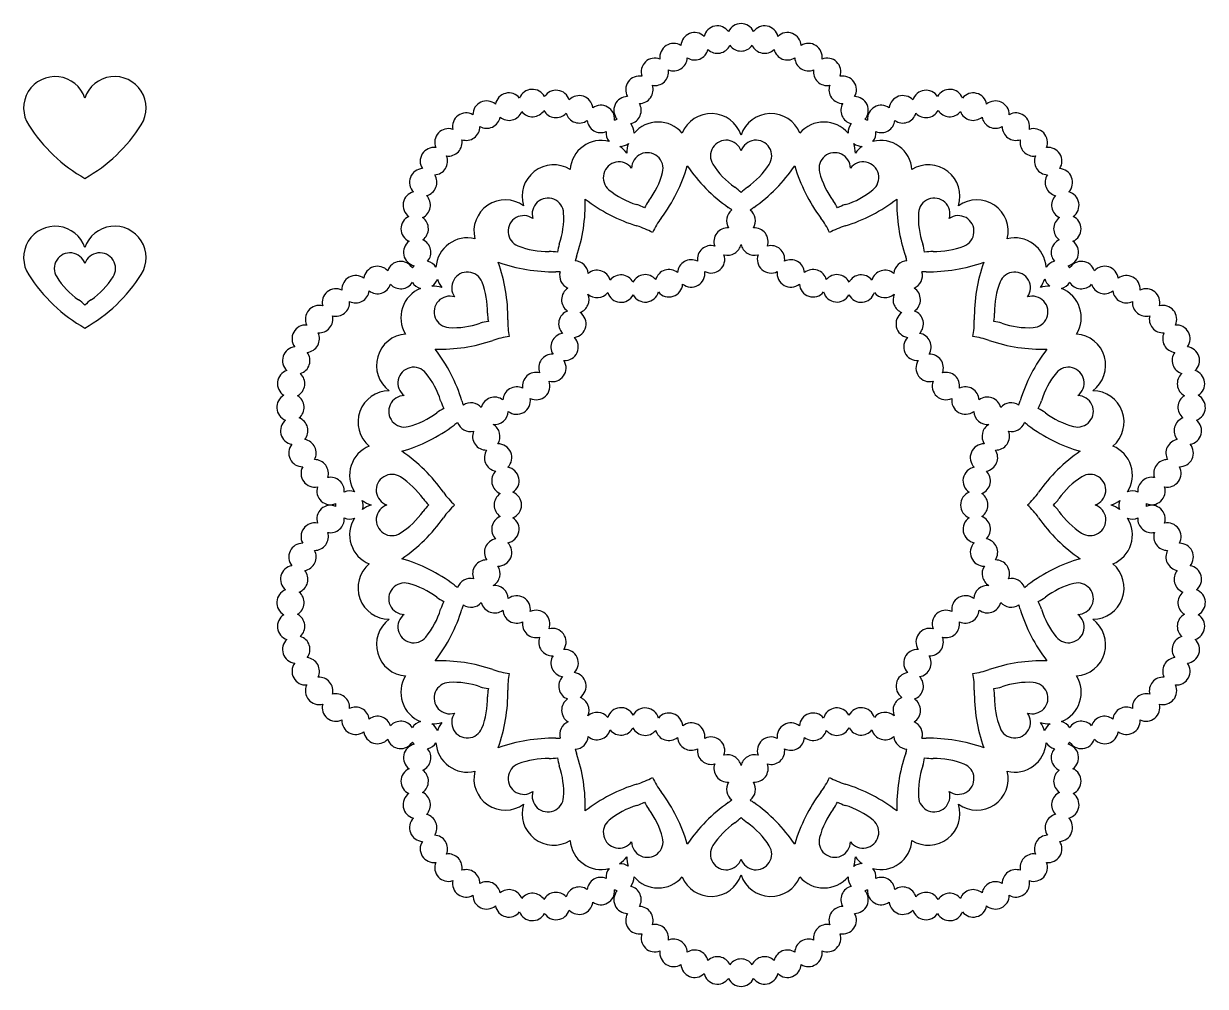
# Model space of a CAD drawing. Extents: x 203 to 512, y -161 to 90.
# Drawn here: x 202.7 to 375, y -160.7 to -20.3 of the extents above; entities that cross this region are included whole.
import ezdxf

# ---------------------------------------------------------------- set-up
doc = ezdxf.new("R2010")
doc.units = 0
doc.layers.get('0').update_dxf_attribs({"linetype": 'CONTINUOUS'})

msp = doc.modelspace()

# ---------------------------------------------------------------- linework, layer by layer
for p, q in [((288.887001, -34.39747), (289.263867, -34.275019)), ((325.403269, -34.275019), (325.780135, -34.39747)), ((259.416694, -55.960259), (259.64961, -55.639678)), ((355.017525, -55.639678), (355.250441, -55.960259)), ((248.249005, -90.727134), (248.249005, -90.330873)), ((366.418131, -90.330873), (366.418131, -90.727134)), ((259.64961, -125.418329), (259.416694, -125.097748)), ((355.250441, -125.097748), (355.017525, -125.418329)), ((289.263867, -146.782988), (288.887001, -146.660537)), ((325.780135, -146.660537), (325.403269, -146.782988))]:
    msp.add_line(p, q)
for centre, radius, start, end in [((303.889135, -22.657592), 2, 35.56899, 166.249192), ((307.333568, -22.328689), 2, 24.659899, 155.340101), ((310.778, -22.657592), 2, 13.750808, 144.43101), ((300.569194, -23.632415), 2, 46.478081, 177.158283), ((314.097941, -23.632415), 2, 2.841717, 133.521919), ((297.493735, -25.217924), 2, 57.387171, 188.067374), ((300.569194, -23.632415), 2, 237.387171, 346.249192), ((303.889135, -22.657592), 2, 226.478081, 335.340101), ((307.333568, -22.328689), 2, 215.56899, 324.43101), ((310.778, -22.657592), 2, 204.659899, 313.521919), ((314.097941, -23.632415), 2, 193.750808, 302.612829), ((317.173401, -25.217924), 2, 351.932626, 122.612829), ((294.773912, -27.356816), 2, 68.296262, 198.976465), ((297.493735, -25.217924), 2, 248.296262, 357.158283), ((317.173401, -25.217924), 2, 182.841717, 291.703738), ((319.893223, -27.356816), 2, 341.023535, 111.703738), ((294.773912, -27.356816), 2, 259.205353, 8.067374), ((319.893223, -27.356816), 2, 171.932626, 280.794647), ((207.299243, -32.633861), 4.585633, 18.551023, 213.191465), ((215.993978, -32.633861), 4.585633, 327.799604, 161.448977), ((292.508029, -29.971785), 2, 79.205353, 209.885556), ((322.159107, -29.971785), 2, 330.114444, 100.794647), ((273.485233, -32.432527), 2, 38.841717, 169.521919), ((276.905271, -31.907522), 2, 27.932626, 158.612829), ((280.362862, -32.03925), 2, 17.023535, 147.703738), ((283.733041, -32.822952), 2, 6.114444, 136.794647), ((290.777979, -32.968319), 2, 90.114444, 220.794647), ((292.508029, -29.971785), 2, 270.114444, 18.976465), ((322.159107, -29.971785), 2, 161.023535, 269.885556), ((323.889156, -32.968319), 2, 319.205353, 89.885556), ((330.934095, -32.822952), 2, 43.205353, 173.885556), ((334.304273, -32.03925), 2, 32.296262, 162.976465), ((337.761865, -31.907522), 2, 21.387171, 152.067374), ((341.181903, -32.432527), 2, 10.478081, 141.158283), ((270.226357, -33.595292), 2, 49.750808, 180.43101), ((286.893999, -34.230301), 2, 355.205353, 125.885556), ((290.777979, -32.968319), 2, 283.713356, 29.885556), ((323.889156, -32.968319), 2, 150.114444, 256.286644), ((327.773136, -34.230301), 2, 54.114444, 184.794647), ((344.440778, -33.595292), 2, 359.56899, 130.249192), ((267.246428, -35.35379), 2, 60.659899, 191.340101), ((270.226357, -33.595292), 2, 240.659899, 349.521919), ((273.485233, -32.432527), 2, 229.750808, 338.612829), ((276.905271, -31.907522), 2, 218.841717, 327.703738), ((280.362862, -32.03925), 2, 207.932626, 316.794647), ((283.733041, -32.822952), 2, 197.023535, 305.885556), ((286.893999, -34.230301), 2, 186.114444, 292.286644), ((302.9862, -38.034454), 4.585633, 18.551023, 157.697062), ((311.680935, -38.034454), 4.585633, 22.302938, 161.448977), ((327.773136, -34.230301), 2, 247.713356, 353.885556), ((330.934095, -32.822952), 2, 234.114444, 342.976465), ((334.304273, -32.03925), 2, 223.205353, 332.067374), ((337.761865, -31.907522), 2, 212.296262, 321.158283), ((341.181903, -32.432527), 2, 201.387171, 310.249192), ((344.440778, -33.595292), 2, 190.478081, 299.340101), ((347.420707, -35.35379), 2, 348.659899, 119.340101), ((223.460631, -22.260055), 23.789825, 212.791446, 240.224706), ((199.83259, -22.260055), 23.789825, 299.775294, 327.399586), ((215.993978, -32.633861), 4.585633, 326.37218, 326.808535), ((264.653149, -37.644465), 2, 71.56899, 202.249192), ((267.246428, -35.35379), 2, 251.56899, 0.43101), ((289.646291, -36.238117), 2, 175.491344, 219.106259), ((289.731492, -36.210433), 2, 356.893741, 40.508656), ((295.246452, -39.26031), 4.585633, 40.302938, 140.099214), ((319.420684, -39.26031), 4.585633, 39.900786, 139.697062), ((324.935643, -36.210433), 2, 139.491344, 183.106259), ((325.020844, -36.238117), 2, 320.893741, 4.508656), ((347.420707, -35.35379), 2, 179.56899, 288.43101), ((350.013987, -37.644465), 2, 337.750808, 108.43101), ((264.653149, -37.644465), 2, 262.478081, 11.340101), ((286.977268, -41.947131), 4.585633, 75.900786, 175.697062), ((289.646291, -36.238117), 2, 270.78059, 308.857173), ((295.246452, -39.26031), 4.585633, 161.371809, 179.448977), ((305.159884, -39.61948), 2.292817, 18.551023, 212.200396), ((309.507251, -39.61948), 2.292817, 326.808535, 161.448977), ((319.420684, -39.26031), 4.585633, 0.551023, 18.628191), ((325.020844, -36.238117), 2, 231.142827, 269.21941), ((327.689867, -41.947131), 4.585633, 4.302938, 104.099214), ((350.013987, -37.644465), 2, 168.659899, 277.521919), ((262.540246, -40.384525), 2, 82.478081, 213.158283), ((262.540246, -40.384525), 2, 273.387171, 22.249192), ((286.977268, -41.947131), 4.585633, 36.551023, 53.986063), ((293.668956, -41.439464), 2.292817, 344.808535, 179.448977), ((320.99818, -41.439464), 2.292817, 0.551023, 194.200396), ((327.689867, -41.947131), 4.585633, 126.013937, 143.448977), ((352.126889, -40.384525), 2, 157.750808, 266.612829), ((352.126889, -40.384525), 2, 326.841717, 97.521919), ((279.99514, -45.504703), 4.585633, 58.302938, 197.448977), ((289.534364, -42.782874), 2.292817, 36.551023, 230.200396), ((276.670376, -34.388378), 23.789825, 323.065176, 343.673988), ((319.147588, -27.660649), 23.789825, 214.326012, 234.934824), ((313.240578, -34.432577), 11.894913, 212.600414, 234.934824), ((301.426557, -34.432577), 11.894913, 305.065176, 327.208554), ((295.519547, -27.660649), 23.789825, 305.065176, 325.673988), ((337.996759, -34.388378), 23.789825, 196.326012, 216.934824), ((325.132772, -42.782874), 2.292817, 308.808535, 143.448977), ((334.671996, -45.504703), 4.585633, 342.551023, 121.697062), ((260.984086, -43.474939), 2, 93.387171, 224.067374), ((260.984086, -43.474939), 2, 284.296262, 33.158283), ((284.380918, -39.003498), 11.894913, 323.065176, 345.208554), ((330.286218, -39.003498), 11.894913, 194.600414, 216.934824), ((353.683049, -43.474939), 2, 146.841717, 255.703738), ((353.683049, -43.474939), 2, 315.932626, 86.612829), ((295.616719, -35.352765), 11.894913, 230.600414, 252.934824), ((302.935042, -49.084798), 6.018553, 43.04416, 54.770555), ((311.732094, -49.084798), 6.018553, 125.229445, 136.95584), ((319.050416, -35.352765), 11.894913, 287.065176, 309.208554), ((260.040913, -46.804011), 2, 104.296262, 234.976465), ((260.040913, -46.804011), 2, 295.205353, 44.067374), ((272.960952, -50.615339), 4.585633, 54.551023, 193.697062), ((279.168247, -48.064674), 2.292817, 2.808535, 197.448977), ((260.822732, -46.611543), 23.789825, 341.065176, 1.673988), ((299.141979, -27.086912), 23.789825, 232.326012, 252.934824), ((298.70985, -49.754002), 6.018553, 143.229445, 154.95584), ((315.957285, -49.754002), 6.018553, 25.04416, 36.770555), ((315.525156, -27.086912), 23.789825, 287.065176, 307.673988), ((353.844403, -46.611543), 23.789825, 178.326012, 198.934824), ((335.498888, -48.064674), 2.292817, 342.551023, 176.200396), ((341.706184, -50.615339), 4.585633, 346.302938, 125.448977), ((354.626222, -46.804011), 2, 135.932626, 244.794647), ((354.626222, -46.804011), 2, 305.023535, 75.703738), ((269.582044, -48.618095), 11.894913, 341.065176, 3.208554), ((290.343357, -52.472441), 6.018553, 61.04416, 72.770555), ((307.221241, -49.072486), 2, 128.386882, 211.127819), ((298.536516, -56.96509), 12.037105, 51.806413, 54.770555), ((316.130619, -56.96509), 12.037105, 125.229445, 128.230879), ((307.440412, -49.077866), 2, 328.902892, 51.637721), ((324.323778, -52.472441), 6.018553, 107.229445, 118.95584), ((345.085092, -48.618095), 11.894913, 176.600414, 198.934824), ((207.299243, -54.45847), 4.585633, 18.551023, 213.191465), ((215.993978, -54.45847), 4.585633, 327.799604, 161.448977), ((259.744815, -50.251418), 2, 115.205353, 245.885556), ((259.744815, -50.251418), 2, 306.114444, 54.976465), ((275.651153, -50.619993), 2.292817, 54.551023, 248.200396), ((288.595255, -61.326263), 12.037105, 61.04416, 72.770555), ((305.328241, -55.889386), 12.037105, 143.229445, 154.95584), ((309.338894, -55.889386), 12.037105, 25.04416, 36.770555), ((326.071881, -61.326263), 12.037105, 107.229445, 118.95584), ((339.015982, -50.619993), 2.292817, 290.808535, 125.448977), ((354.922321, -50.251418), 2, 125.023535, 233.885556), ((354.922321, -50.251418), 2, 294.114444, 64.794647), ((267.419904, -56.156388), 4.585633, 76.302938, 176.099214), ((305.376424, -52.101971), 2, 86.193214, 199.514916), ((309.286852, -52.106362), 2, 340.515795, 93.837497), ((347.247232, -56.156388), 4.585633, 3.900786, 103.697062), ((260.106494, -53.692563), 2, 126.114444, 256.794647), ((260.106494, -53.692563), 2, 319.713356, 65.885556), ((279.139787, -41.673987), 11.894913, 248.600414, 270.934824), ((286.531757, -54.414548), 6.018553, 161.229445, 172.95584), ((302.95954, -54.698084), 2, 74.580311, 187.902013), ((305.376424, -52.101971), 2, 254.580311, 347.78776), ((309.286852, -52.106362), 2, 192.083591, 285.4504), ((311.705127, -54.701178), 2, 352.128698, 105.4504), ((328.135379, -54.414548), 6.018553, 7.04416, 18.770555), ((335.527348, -41.673987), 11.894913, 269.065176, 291.208554), ((354.560642, -53.692563), 2, 114.114444, 220.286644), ((354.560642, -53.692563), 2, 283.205353, 53.885556), ((209.472927, -56.043496), 2.292817, 18.551023, 212.200396), ((213.820294, -56.043496), 2.292817, 327.799604, 161.448977), ((257.706062, -56.996473), 2, 31.205353, 161.885556), ((261.165535, -56.930597), 2, 32.893741, 76.508656), ((279.938219, -32.723329), 23.789825, 250.326012, 270.934824), ((249.527893, -63.133655), 23.789825, 359.065176, 19.673988), ((279.414793, -59.585325), 6.018553, 79.04416, 90.770555), ((294.722159, -58.20445), 12.037105, 161.229445, 164.230879), ((283.055639, -56.931527), 2, 4.902892, 87.637721), ((300.069536, -56.754539), 2, 62.967408, 176.28911), ((302.95954, -54.698084), 2, 242.967408, 19.514916), ((311.705127, -54.701178), 2, 160.515795, 297.063303), ((314.596233, -56.756084), 2, 3.741601, 117.063303), ((331.610223, -56.923952), 2, 92.386882, 175.127819), ((319.944977, -58.20445), 12.037105, 15.806413, 18.770555), ((335.252343, -59.585325), 6.018553, 89.229445, 100.95584), ((334.728916, -32.723329), 23.789825, 269.065176, 289.673988), ((365.139242, -63.133655), 23.789825, 160.326012, 180.934824), ((353.5016, -56.930597), 2, 103.491344, 147.106259), ((356.961073, -56.996473), 2, 18.114444, 148.794647), ((254.321574, -57.715869), 2, 42.114444, 172.794647), ((267.424557, -58.846589), 2.292817, 20.808535, 215.448977), ((280.48823, -68.546004), 12.037105, 87.806413, 90.770555), ((282.875164, -57.056001), 2, 164.386882, 247.127819), ((286.329546, -58.296321), 2, 16.515795, 129.837497), ((296.82473, -58.187145), 2, 51.354504, 164.676206), ((300.069536, -56.754539), 2, 231.354504, 7.902013), ((314.596233, -56.756084), 2, 172.128698, 308.676206), ((317.841807, -58.18695), 2, 15.354504, 128.676206), ((328.337048, -58.290501), 2, 50.193214, 163.514916), ((331.784374, -57.05713), 2, 292.902892, 15.637721), ((334.178905, -68.546004), 12.037105, 89.229445, 92.230879), ((347.242579, -58.846589), 2.292817, 324.551023, 158.200396), ((360.345561, -57.715869), 2, 7.205353, 137.885556), ((223.460631, -44.084664), 23.789825, 212.791446, 240.224706), ((217.553621, -50.856593), 11.894913, 212.600414, 234.934824), ((199.83259, -44.084664), 23.789825, 299.775294, 327.399586), ((205.7396, -50.856593), 11.894913, 305.065176, 327.399586), ((215.993978, -54.45847), 4.585633, 326.37218, 326.808535), ((251.134394, -59.062782), 2, 53.023535, 183.703738), ((254.321574, -57.715869), 2, 233.023535, 341.885556), ((257.706062, -56.996473), 2, 222.114444, 328.286644), ((261.112878, -57.003074), 2, 211.491344, 255.106259), ((261.165535, -56.930597), 2, 303.142827, 341.21941), ((267.419904, -56.156388), 4.585633, 198.013937, 215.448977), ((258.478552, -62.335223), 11.894913, 359.065176, 21.208554), ((289.811166, -58.974146), 2, 28.128698, 141.4504), ((293.357963, -58.93725), 2, 39.741601, 153.063303), ((296.82473, -58.187145), 2, 219.741601, 356.28911), ((317.841807, -58.18695), 2, 183.741601, 320.28911), ((321.308975, -58.935197), 2, 26.967408, 140.28911), ((324.855791, -58.970192), 2, 38.580311, 151.902013), ((356.188584, -62.335223), 11.894913, 158.600414, 180.934824), ((347.247232, -56.156388), 4.585633, 324.551023, 342.628191), ((353.554258, -57.003074), 2, 195.142827, 233.21941), ((353.554258, -57.003074), 2, 284.893741, 328.508656), ((356.961073, -56.996473), 2, 211.713356, 317.885556), ((360.345561, -57.715869), 2, 198.114444, 306.976465), ((363.532741, -59.062782), 2, 356.296262, 126.976465), ((248.259716, -60.988533), 2, 63.932626, 194.612829), ((251.134394, -59.062782), 2, 243.932626, 352.794647), ((262.309267, -63.190576), 4.585633, 111.900786, 211.697062), ((262.309267, -63.190576), 4.585633, 72.551023, 90.628191), ((264.869239, -62.363683), 2.292817, 72.551023, 266.200396), ((283.163363, -60.591262), 2, 122.193214, 235.514916), ((283.163363, -60.591262), 2, 290.580311, 23.78776), ((286.329546, -58.296321), 2, 228.083591, 321.4504), ((289.811166, -58.974146), 2, 196.515795, 333.063303), ((293.357963, -58.93725), 2, 208.128698, 344.676206), ((321.308975, -58.935197), 2, 195.354504, 331.902013), ((324.855791, -58.970192), 2, 206.967408, 343.514916), ((328.337048, -58.290501), 2, 218.580311, 311.78776), ((331.49807, -60.592545), 2, 156.083591, 249.4504), ((331.49807, -60.592545), 2, 304.515795, 57.837497), ((349.797897, -62.363683), 2.292817, 272.808535, 107.448977), ((352.357869, -63.190576), 4.585633, 90.013937, 107.448977), ((352.357869, -63.190576), 4.585633, 328.302938, 68.099214), ((363.532741, -59.062782), 2, 187.205353, 296.067374), ((366.40742, -60.988533), 2, 345.387171, 116.067374), ((207.248085, -65.508814), 6.018553, 43.04416, 54.770555), ((216.045136, -65.508814), 6.018553, 125.229445, 136.95584), ((245.801437, -63.423519), 2, 74.841717, 205.521919), ((248.259716, -60.988533), 2, 254.841717, 3.703738), ((366.40742, -60.988533), 2, 176.296262, 285.158283), ((368.865698, -63.423519), 2, 334.478081, 105.158283), ((245.801437, -63.423519), 2, 265.750808, 14.612829), ((271.219112, -69.727193), 6.018553, 97.04416, 108.770555), ((276.389889, -62.610228), 6.018553, 179.229445, 190.95584), ((285.350569, -63.683666), 12.037105, 179.229445, 190.95584), ((282.734019, -64.11217), 2, 110.580311, 223.902013), ((282.734019, -64.11217), 2, 278.967408, 55.514916), ((331.929301, -64.113222), 2, 124.515795, 261.063303), ((331.929301, -64.113222), 2, 316.128698, 69.4504), ((329.316567, -63.683666), 12.037105, 349.04416, 0.770555), ((343.448023, -69.727193), 6.018553, 71.229445, 82.95584), ((338.277246, -62.610228), 6.018553, 349.04416, 0.770555), ((368.865698, -63.423519), 2, 165.387171, 274.249192), ((243.848408, -66.279734), 2, 85.750808, 216.43101), ((243.848408, -66.279734), 2, 276.659899, 25.521919), ((265.422659, -52.777479), 11.894913, 266.600414, 288.934824), ((349.244477, -52.777479), 11.894913, 251.065176, 273.208554), ((370.818728, -66.279734), 2, 154.478081, 263.340101), ((370.818728, -66.279734), 2, 323.56899, 94.249192), ((258.751695, -70.172704), 4.585633, 94.302938, 233.448977), ((263.416107, -44.018168), 23.789825, 268.326012, 288.934824), ((275.009014, -77.917594), 12.037105, 97.04416, 108.770555), ((281.604711, -67.474578), 2, 98.967408, 212.28911), ((281.604711, -67.474578), 2, 267.354504, 43.902013), ((333.060411, -67.475025), 2, 136.128698, 272.676206), ((333.060411, -67.475025), 2, 327.741601, 81.063303), ((339.658121, -77.917594), 12.037105, 71.229445, 82.95584), ((351.251028, -44.018168), 23.789825, 251.065176, 271.673988), ((355.915441, -70.172704), 4.585633, 306.551023, 85.697062), ((242.471214, -69.453947), 2, 96.659899, 227.340101), ((242.471214, -69.453947), 2, 287.56899, 36.43101), ((243.891476, -82.337415), 23.789825, 17.065176, 37.673988), ((279.821672, -70.54083), 2, 87.354504, 200.676206), ((334.845094, -70.540321), 2, 339.354504, 92.676206), ((370.77566, -82.337415), 23.789825, 142.326012, 162.934824), ((372.195922, -69.453947), 2, 143.56899, 252.43101), ((372.195922, -69.453947), 2, 312.659899, 83.340101), ((259.587438, -72.7298), 2.292817, 38.808535, 233.448977), ((279.821672, -70.54083), 2, 255.741601, 32.28911), ((334.845094, -70.540321), 2, 147.741601, 284.28911), ((355.079697, -72.7298), 2.292817, 306.551023, 140.200396), ((241.719631, -72.831434), 2, 107.56899, 238.249192), ((241.719631, -72.831434), 2, 298.478081, 47.340101), ((252.157329, -78.812155), 11.894913, 17.065176, 39.208554), ((277.4579, -73.185392), 2, 75.741601, 189.063303), ((337.210283, -73.183616), 2, 350.967408, 104.28911), ((362.509806, -78.812155), 11.894913, 140.600414, 162.934824), ((372.947504, -72.831434), 2, 132.659899, 241.521919), ((372.947504, -72.831434), 2, 301.750808, 72.43101), ((256.064874, -78.441888), 4.585633, 90.551023, 229.697062), ((274.610167, -75.299997), 2, 64.128698, 177.4504), ((277.4579, -73.185392), 2, 244.128698, 20.676206), ((337.210283, -73.183616), 2, 159.354504, 295.902013), ((340.059148, -75.296693), 2, 2.580311, 115.902013), ((358.602261, -78.441888), 4.585633, 310.302938, 89.448977), ((241.620825, -76.290122), 2, 118.478081, 249.158283), ((241.620825, -76.290122), 2, 309.387171, 58.249192), ((258.244028, -76.864391), 2.292817, 90.551023, 284.200396), ((269.277005, -73.538793), 6.018553, 197.229445, 208.95584), ((278.130828, -71.790691), 12.037105, 197.229445, 200.230879), ((267.94421, -77.618282), 2, 40.902892, 123.637721), ((271.395062, -76.79807), 2, 52.515795, 165.837497), ((274.610167, -75.299997), 2, 232.515795, 9.063303), ((340.059148, -75.296693), 2, 170.967408, 307.514916), ((343.275056, -76.793044), 2, 14.193214, 127.514916), ((346.726348, -77.611406), 2, 56.386882, 139.127819), ((336.536308, -71.790691), 12.037105, 339.806413, 342.770555), ((345.390131, -73.538793), 6.018553, 331.04416, 342.770555), ((356.423107, -76.864391), 2.292817, 254.808535, 89.448977), ((373.046311, -76.290122), 2, 121.750808, 230.612829), ((373.046311, -76.290122), 2, 290.841717, 61.521919), ((255.808062, -67.576354), 11.894913, 284.600414, 306.934824), ((266.558566, -81.905286), 6.018553, 115.04416, 126.770555), ((271.395062, -76.79807), 2, 264.083591, 357.4504), ((343.275056, -76.793044), 2, 182.580311, 275.78776), ((348.108569, -81.905286), 6.018553, 53.229445, 64.95584), ((358.859073, -67.576354), 11.894913, 233.065176, 255.208554), ((242.178365, -79.705008), 2, 129.387171, 260.067374), ((242.178365, -79.705008), 2, 320.296262, 69.158283), ((251.192942, -59.865812), 23.789825, 286.326012, 306.934824), ((272.693951, -88.523677), 12.037105, 123.806413, 126.770555), ((267.871366, -77.825064), 2, 200.386882, 283.127819), ((270.182498, -80.515752), 2, 326.580311, 59.78776), ((344.47927, -80.513438), 2, 120.083591, 213.4504), ((346.788959, -77.821513), 2, 256.902892, 339.637721), ((341.973185, -88.523677), 12.037105, 53.229445, 56.230879), ((363.474193, -59.865812), 23.789825, 233.065176, 253.673988), ((372.488771, -79.705008), 2, 110.841717, 219.703738), ((372.488771, -79.705008), 2, 279.932626, 50.612829), ((243.3721, -82.952666), 2, 331.205353, 80.067374), ((270.182498, -80.515752), 2, 158.193214, 271.514916), ((344.47927, -80.513438), 2, 268.515795, 21.837497), ((371.295035, -82.952666), 2, 99.932626, 208.794647), ((243.3721, -82.952666), 2, 140.296262, 270.976465), ((254.839018, -86.181636), 4.585633, 112.302938, 212.099214), ((244.465213, -102.343024), 23.789825, 35.065176, 55.673988), ((271.90469, -83.616588), 2, 146.580311, 259.902013), ((271.90469, -83.616588), 2, 314.967408, 91.514916), ((342.75874, -83.615197), 2, 88.515795, 225.063303), ((342.75874, -83.615197), 2, 280.128698, 33.4504), ((370.201923, -102.343024), 23.789825, 124.326012, 144.934824), ((359.828117, -86.181636), 4.585633, 327.900786, 67.697062), ((371.295035, -82.952666), 2, 269.023535, 39.703738), ((245.158887, -85.915719), 2, 342.114444, 90.976465), ((369.508248, -85.915719), 2, 89.023535, 197.885556), ((245.158887, -85.915719), 2, 151.205353, 281.885556), ((256.424044, -88.35532), 2.292817, 56.808535, 251.448977), ((272.967434, -87.000624), 2, 134.967408, 248.28911), ((272.967434, -87.000624), 2, 303.354504, 79.902013), ((341.69781, -86.999803), 2, 100.128698, 236.676206), ((341.69781, -86.999803), 2, 291.741601, 45.063303), ((358.243092, -88.35532), 2.292817, 288.551023, 122.200396), ((369.508248, -85.915719), 2, 258.114444, 28.794647), ((247.474146, -88.487075), 2, 162.114444, 292.794647), ((247.474146, -88.487075), 2, 355.713356, 101.885556), ((251.237141, -96.436014), 11.894913, 35.065176, 57.208554), ((363.429994, -96.436014), 11.894913, 122.600414, 144.934824), ((367.19299, -88.487075), 2, 78.114444, 184.286644), ((367.19299, -88.487075), 2, 247.205353, 17.885556), ((250.234197, -90.484211), 2, 68.893741, 112.508656), ((265.889362, -86.130478), 6.018553, 215.229445, 226.95584), ((273.769654, -81.731952), 12.037105, 215.229445, 226.95584), ((273.327223, -90.529318), 2, 123.354504, 236.676206), ((273.327223, -90.529318), 2, 291.741601, 68.28911), ((341.339913, -90.528689), 2, 111.741601, 248.28911), ((341.339913, -90.528689), 2, 303.354504, 56.676206), ((340.897481, -81.731952), 12.037105, 313.04416, 324.770555), ((348.777774, -86.130478), 6.018553, 313.04416, 324.770555), ((364.432938, -90.484211), 2, 67.491344, 111.106259), ((247.474146, -92.570933), 2, 67.205353, 197.885556), ((254.839018, -86.181636), 4.585633, 233.371809, 251.448977), ((250.234197, -90.573797), 2, 342.78059, 20.857173), ((254.839018, -94.876371), 4.585633, 108.551023, 125.986063), ((256.424044, -92.702687), 2.292817, 108.551023, 302.200396), ((265.889362, -94.927529), 6.018553, 133.04416, 144.770555), ((273.769654, -99.326055), 12.037105, 133.04416, 144.770555), ((340.897481, -99.326055), 12.037105, 35.229445, 46.95584), ((348.777774, -94.927529), 6.018553, 35.229445, 46.95584), ((358.243092, -92.702687), 2.292817, 236.808535, 71.448977), ((359.828117, -86.181636), 4.585633, 288.551023, 306.628191), ((359.828117, -94.876371), 4.585633, 54.013937, 71.448977), ((364.432938, -90.573797), 2, 159.142827, 197.21941), ((367.19299, -92.570933), 2, 342.114444, 112.794647), ((247.474146, -92.570933), 2, 258.114444, 4.286644), ((250.234197, -90.573797), 2, 247.491344, 291.106259), ((254.839018, -94.876371), 4.585633, 147.900786, 247.697062), ((251.237141, -84.621993), 11.894913, 302.600414, 324.934824), ((244.465213, -78.714983), 23.789825, 304.326012, 324.934824), ((272.969326, -94.058205), 2, 111.741601, 225.063303), ((272.969326, -94.058205), 2, 280.128698, 56.676206), ((341.699701, -94.057383), 2, 123.354504, 259.902013), ((341.699701, -94.057383), 2, 314.967408, 68.28911), ((370.201923, -78.714983), 23.789825, 215.065176, 235.673988), ((363.429994, -84.621993), 11.894913, 215.065176, 237.208554), ((359.828117, -94.876371), 4.585633, 292.302938, 32.099214), ((364.432938, -90.573797), 2, 248.893741, 292.508656), ((367.19299, -92.570933), 2, 175.713356, 281.885556), ((245.158887, -95.142288), 2, 78.114444, 208.794647), ((245.158887, -95.142288), 2, 269.023535, 17.885556), ((369.508248, -95.142288), 2, 162.114444, 270.976465), ((369.508248, -95.142288), 2, 331.205353, 101.885556), ((243.3721, -98.105341), 2, 89.023535, 219.703738), ((271.908395, -97.44281), 2, 100.128698, 213.4504), ((271.908395, -97.44281), 2, 268.515795, 45.063303), ((342.762446, -97.441419), 2, 134.967408, 271.514916), ((342.762446, -97.441419), 2, 326.580311, 79.902013), ((371.295035, -98.105341), 2, 320.296262, 90.976465), ((243.3721, -98.105341), 2, 279.932626, 28.794647), ((371.295035, -98.105341), 2, 151.205353, 260.067374), ((242.178365, -101.353), 2, 99.932626, 230.612829), ((256.064874, -102.616119), 4.585633, 130.302938, 269.448977), ((251.192942, -121.192195), 23.789825, 53.065176, 73.673988), ((270.187866, -100.544569), 2, 88.515795, 201.837497), ((270.187866, -100.544569), 2, 300.083591, 33.4504), ((344.484638, -100.542255), 2, 146.580311, 239.78776), ((344.484638, -100.542255), 2, 338.193214, 91.514916), ((363.474193, -121.192195), 23.789825, 106.326012, 126.934824), ((358.602261, -102.616119), 4.585633, 270.551023, 49.697062), ((372.488771, -101.353), 2, 309.387171, 80.067374), ((242.178365, -101.353), 2, 290.841717, 39.703738), ((267.878176, -103.236495), 2, 76.902892, 159.637721), ((346.79577, -103.232943), 2, 20.386882, 103.127819), ((372.488771, -101.353), 2, 140.296262, 249.158283), ((241.620825, -104.767885), 2, 110.841717, 241.521919), ((241.620825, -104.767885), 2, 301.750808, 50.612829), ((258.244028, -104.193616), 2.292817, 74.808535, 269.448977), ((255.808062, -113.481653), 11.894913, 53.065176, 75.208554), ((272.693951, -92.53433), 12.037105, 233.229445, 236.230879), ((271.392079, -104.264964), 2, 2.580311, 95.78776), ((343.272074, -104.259937), 2, 84.083591, 177.4504), ((341.973185, -92.53433), 12.037105, 303.806413, 306.770555), ((358.859073, -113.481653), 11.894913, 104.600414, 126.934824), ((356.423107, -104.193616), 2.292817, 270.551023, 104.200396), ((373.046311, -104.767885), 2, 129.387171, 238.249192), ((373.046311, -104.767885), 2, 298.478081, 69.158283), ((266.558566, -99.152721), 6.018553, 233.229445, 244.95584), ((269.277005, -107.519214), 6.018553, 151.04416, 162.770555), ((278.130828, -109.267316), 12.037105, 159.806413, 162.770555), ((267.940788, -103.446601), 2, 236.386882, 319.127819), ((271.392079, -104.264964), 2, 194.193214, 307.514916), ((274.607987, -105.761314), 2, 350.967408, 127.514916), ((340.056968, -105.758011), 2, 52.515795, 189.063303), ((343.272074, -104.259937), 2, 232.515795, 345.837497), ((346.722926, -103.439725), 2, 220.902892, 303.637721), ((336.536308, -109.267316), 12.037105, 17.229445, 20.230879), ((348.108569, -99.152721), 6.018553, 295.04416, 306.770555), ((345.390131, -107.519214), 6.018553, 17.229445, 28.95584), ((241.719631, -108.226573), 2, 121.750808, 252.43101), ((241.719631, -108.226573), 2, 312.659899, 61.521919), ((259.587438, -108.328208), 2.292817, 126.551023, 320.200396), ((252.157329, -102.245852), 11.894913, 320.600414, 342.934824), ((243.891476, -98.720592), 23.789825, 322.326012, 342.934824), ((274.607987, -105.761314), 2, 182.580311, 295.902013), ((277.456852, -107.874391), 2, 339.354504, 115.902013), ((337.209236, -107.872615), 2, 64.128698, 200.676206), ((340.056968, -105.758011), 2, 244.128698, 357.4504), ((370.77566, -98.720592), 23.789825, 197.065176, 217.673988), ((362.509806, -102.245852), 11.894913, 197.065176, 219.208554), ((355.079697, -108.328208), 2.292817, 218.808535, 53.448977), ((372.947504, -108.226573), 2, 118.478081, 227.340101), ((372.947504, -108.226573), 2, 287.56899, 58.249192), ((258.751695, -110.885303), 4.585633, 126.551023, 265.697062), ((277.456852, -107.874391), 2, 170.967408, 284.28911), ((279.822042, -110.517686), 2, 327.741601, 104.28911), ((334.845464, -110.517177), 2, 75.741601, 212.28911), ((337.209236, -107.872615), 2, 255.741601, 9.063303), ((355.915441, -110.885303), 4.585633, 274.302938, 53.448977), ((242.471214, -111.60406), 2, 132.659899, 263.340101), ((242.471214, -111.60406), 2, 323.56899, 72.43101), ((279.822042, -110.517686), 2, 159.354504, 272.676206), ((334.845464, -110.517177), 2, 267.354504, 20.676206), ((372.195922, -111.60406), 2, 107.56899, 216.43101), ((372.195922, -111.60406), 2, 276.659899, 47.340101), ((281.606724, -113.582982), 2, 316.128698, 92.676206), ((333.062424, -113.583429), 2, 87.354504, 223.902013), ((243.848408, -114.778273), 2, 143.56899, 274.249192), ((243.848408, -114.778273), 2, 334.478081, 83.340101), ((263.416107, -137.039839), 23.789825, 71.065176, 91.673988), ((281.606724, -113.582982), 2, 147.741601, 261.063303), ((333.062424, -113.583429), 2, 278.967408, 32.28911), ((351.251028, -137.039839), 23.789825, 88.326012, 108.934824), ((370.818728, -114.778273), 2, 96.659899, 205.521919), ((370.818728, -114.778273), 2, 265.750808, 36.43101), ((262.309267, -117.867431), 4.585633, 148.302938, 248.099214), ((275.009014, -103.140413), 12.037105, 251.229445, 262.95584), ((285.350569, -117.374341), 12.037105, 169.04416, 180.770555), ((282.737835, -116.944785), 2, 304.515795, 81.063303), ((331.933116, -116.945837), 2, 98.967408, 235.514916), ((339.658121, -103.140413), 12.037105, 277.04416, 288.770555), ((329.316567, -117.374341), 12.037105, 359.229445, 10.95584), ((352.357869, -117.867431), 4.585633, 291.900786, 31.697062), ((245.801437, -117.634488), 2, 154.478081, 285.158283), ((245.801437, -117.634488), 2, 345.387171, 94.249192), ((264.869239, -118.694324), 2.292817, 92.808535, 287.448977), ((265.422659, -128.280528), 11.894913, 71.065176, 93.208554), ((271.219112, -111.330814), 6.018553, 251.229445, 262.95584), ((282.737835, -116.944785), 2, 136.128698, 249.4504), ((331.933116, -116.945837), 2, 290.580311, 43.902013), ((343.448023, -111.330814), 6.018553, 277.04416, 288.770555), ((349.244477, -128.280528), 11.894913, 86.600414, 108.934824), ((349.797897, -118.694324), 2.292817, 252.551023, 86.200396), ((368.865698, -117.634488), 2, 85.750808, 194.612829), ((368.865698, -117.634488), 2, 254.841717, 25.521919), ((248.259716, -120.069474), 2, 356.296262, 105.158283), ((258.478552, -118.722784), 11.894913, 338.600414, 0.934824), ((276.389889, -118.447779), 6.018553, 169.04416, 180.770555), ((249.527893, -117.924352), 23.789825, 340.326012, 0.934824), ((283.169065, -120.465462), 2, 124.515795, 237.837497), ((283.169065, -120.465462), 2, 336.083591, 69.4504), ((331.503773, -120.466745), 2, 110.580311, 203.78776), ((331.503773, -120.466745), 2, 302.193214, 55.514916), ((365.139242, -117.924352), 23.789825, 179.065176, 199.673988), ((338.277246, -118.447779), 6.018553, 359.229445, 10.95584), ((356.188584, -118.722784), 11.894913, 179.065176, 201.208554), ((366.40742, -120.069474), 2, 74.841717, 183.703738), ((248.259716, -120.069474), 2, 165.387171, 296.067374), ((251.134394, -121.995225), 2, 7.205353, 116.067374), ((289.811344, -122.087815), 2, 26.967408, 163.514916), ((293.35816, -122.12281), 2, 15.354504, 151.902013), ((321.309172, -122.120757), 2, 28.128698, 164.676206), ((324.855969, -122.083861), 2, 16.515795, 153.063303), ((363.532741, -121.995225), 2, 63.932626, 172.794647), ((366.40742, -120.069474), 2, 243.932626, 14.612829), ((251.134394, -121.995225), 2, 176.296262, 306.976465), ((254.321574, -123.342139), 2, 18.114444, 126.976465), ((257.706062, -124.061534), 2, 31.713356, 137.885556), ((261.112878, -124.054933), 2, 104.893741, 148.508656), ((262.309267, -117.867431), 4.585633, 269.371809, 287.448977), ((267.419904, -124.901619), 4.585633, 144.551023, 161.986063), ((267.424557, -122.211418), 2.292817, 144.551023, 338.200396), ((282.882761, -124.000877), 2, 112.902892, 195.637721), ((286.330087, -122.767506), 2, 38.580311, 131.78776), ((296.825328, -122.871057), 2, 3.741601, 140.28911), ((300.070902, -124.301923), 2, 352.128698, 128.676206), ((314.597599, -124.303468), 2, 51.354504, 187.902013), ((317.842405, -122.870862), 2, 39.741601, 176.28911), ((328.33759, -122.761686), 2, 48.083591, 141.4504), ((331.791972, -124.002006), 2, 344.386882, 67.127819), ((347.242579, -122.211418), 2.292817, 200.808535, 35.448977), ((347.247232, -124.901619), 4.585633, 18.013937, 35.448977), ((352.357869, -117.867431), 4.585633, 252.551023, 270.628191), ((353.554258, -124.054933), 2, 31.491344, 75.106259), ((356.961073, -124.061534), 2, 42.114444, 148.286644), ((360.345561, -123.342139), 2, 53.023535, 161.885556), ((363.532741, -121.995225), 2, 233.023535, 3.703738), ((254.321574, -123.342139), 2, 187.205353, 317.885556), ((261.165535, -124.12741), 2, 18.78059, 56.857173), ((286.330087, -122.767506), 2, 230.193214, 343.514916), ((289.811344, -122.087815), 2, 218.580311, 331.902013), ((293.35816, -122.12281), 2, 206.967408, 320.28911), ((296.825328, -122.871057), 2, 195.354504, 308.676206), ((317.842405, -122.870862), 2, 231.354504, 344.676206), ((321.309172, -122.120757), 2, 219.741601, 333.063303), ((324.855969, -122.083861), 2, 208.128698, 321.4504), ((328.33759, -122.761686), 2, 196.515795, 309.837497), ((353.5016, -124.12741), 2, 123.142827, 161.21941), ((360.345561, -123.342139), 2, 222.114444, 352.794647), ((257.706062, -124.061534), 2, 198.114444, 328.794647), ((260.106494, -127.365444), 2, 103.205353, 233.885556), ((261.165535, -124.12741), 2, 283.491344, 327.106259), ((267.419904, -124.901619), 4.585633, 183.900786, 283.697062), ((279.938219, -148.334678), 23.789825, 89.065176, 109.673988), ((280.48823, -112.512003), 12.037105, 269.229445, 272.230879), ((283.056913, -124.134055), 2, 272.386882, 355.127819), ((300.070902, -124.301923), 2, 183.741601, 297.063303), ((302.962008, -126.356829), 2, 340.515795, 117.063303), ((311.707595, -126.359923), 2, 62.967408, 199.514916), ((314.597599, -124.303468), 2, 242.967408, 356.28911), ((331.611496, -124.12648), 2, 184.902892, 267.637721), ((334.178905, -112.512003), 12.037105, 267.806413, 270.770555), ((334.728916, -148.334678), 23.789825, 70.326012, 90.934824), ((347.247232, -124.901619), 4.585633, 256.302938, 356.099214), ((353.5016, -124.12741), 2, 212.893741, 256.508656), ((354.560642, -127.365444), 2, 306.114444, 76.794647), ((356.961073, -124.061534), 2, 211.205353, 341.885556), ((260.106494, -127.365444), 2, 294.114444, 40.286644), ((279.139787, -139.38402), 11.894913, 89.065176, 111.208554), ((279.414793, -121.472682), 6.018553, 269.229445, 280.95584), ((286.531757, -126.643459), 6.018553, 187.04416, 198.770555), ((294.722159, -122.853557), 12.037105, 195.806413, 198.770555), ((260.822732, -134.446464), 23.789825, 358.326012, 18.934824), ((302.962008, -126.356829), 2, 172.128698, 285.4504), ((305.380283, -128.951645), 2, 12.083591, 105.4504), ((309.290711, -128.956036), 2, 74.580311, 167.78776), ((311.707595, -126.359923), 2, 254.580311, 7.902013), ((353.844403, -134.446464), 23.789825, 161.065176, 181.673988), ((319.944977, -122.853557), 12.037105, 341.229445, 344.230879), ((328.135379, -126.643459), 6.018553, 341.229445, 352.95584), ((335.252343, -121.472682), 6.018553, 259.04416, 270.770555), ((335.527348, -139.38402), 11.894913, 68.600414, 90.934824), ((354.560642, -127.365444), 2, 139.713356, 245.885556), ((259.744815, -130.806589), 2, 114.114444, 244.794647), ((259.744815, -130.806589), 2, 305.023535, 53.885556), ((275.651153, -130.438014), 2.292817, 110.808535, 305.448977), ((269.582044, -132.439912), 11.894913, 356.600414, 18.934824), ((305.380283, -128.951645), 2, 160.515795, 273.837497), ((309.290711, -128.956036), 2, 266.193214, 19.514916), ((345.085092, -132.439912), 11.894913, 161.065176, 183.208554), ((339.015982, -130.438014), 2.292817, 234.551023, 68.200396), ((354.922321, -130.806589), 2, 126.114444, 234.976465), ((354.922321, -130.806589), 2, 295.205353, 65.885556), ((272.960952, -130.442668), 4.585633, 166.302938, 305.448977), ((288.595255, -119.731744), 12.037105, 287.229445, 298.95584), ((305.328241, -125.168621), 12.037105, 205.04416, 216.770555), ((307.226723, -131.980141), 2, 148.902892, 231.637721), ((307.445895, -131.985521), 2, 308.386882, 31.127819), ((309.338894, -125.168621), 12.037105, 323.229445, 334.95584), ((326.071881, -119.731744), 12.037105, 241.04416, 252.770555), ((341.706184, -130.442668), 4.585633, 234.551023, 13.697062), ((260.040913, -134.253997), 2, 125.023535, 255.703738), ((260.040913, -134.253997), 2, 315.932626, 64.794647), ((279.168247, -132.993333), 2.292817, 162.551023, 356.200396), ((299.141979, -153.971095), 23.789825, 107.065176, 127.673988), ((276.670376, -146.669629), 23.789825, 16.326012, 36.934824), ((337.996759, -146.669629), 23.789825, 143.065176, 163.673988), ((315.525156, -153.971095), 23.789825, 52.326012, 72.934824), ((335.498888, -132.993333), 2.292817, 182.808535, 17.448977), ((354.626222, -134.253997), 2, 115.205353, 224.067374), ((354.626222, -134.253997), 2, 284.296262, 54.976465), ((279.99514, -135.553304), 4.585633, 162.551023, 301.697062), ((295.616719, -145.705242), 11.894913, 107.065176, 129.208554), ((290.343357, -128.585566), 6.018553, 287.229445, 298.95584), ((298.70985, -131.304005), 6.018553, 205.04416, 216.770555), ((319.147588, -153.397359), 23.789825, 125.065176, 145.673988), ((298.536516, -124.092917), 12.037105, 305.229445, 308.230879), ((316.130619, -124.092917), 12.037105, 231.806413, 234.770555), ((295.519547, -153.397359), 23.789825, 34.326012, 54.934824), ((315.957285, -131.304005), 6.018553, 323.229445, 334.95584), ((324.323778, -128.585566), 6.018553, 241.04416, 252.770555), ((319.050416, -145.705242), 11.894913, 50.600414, 72.934824), ((334.671996, -135.553304), 4.585633, 238.302938, 17.448977), ((260.984086, -137.583068), 2, 326.841717, 75.703738), ((284.380918, -142.054509), 11.894913, 14.600414, 36.934824), ((302.935042, -131.973209), 6.018553, 305.229445, 316.95584), ((311.732094, -131.973209), 6.018553, 223.04416, 234.770555), ((330.286218, -142.054509), 11.894913, 143.065176, 165.208554), ((353.683049, -137.583068), 2, 104.296262, 213.158283), ((260.984086, -137.583068), 2, 135.932626, 266.612829), ((289.534364, -138.275133), 2.292817, 128.808535, 323.448977), ((313.240578, -146.62543), 11.894913, 125.065176, 147.208554), ((301.426557, -146.62543), 11.894913, 32.600414, 54.934824), ((325.132772, -138.275133), 2.292817, 216.551023, 50.200396), ((353.683049, -137.583068), 2, 273.387171, 44.067374), ((262.540246, -140.673482), 2, 146.841717, 277.521919), ((262.540246, -140.673482), 2, 337.750808, 86.612829), ((286.977268, -139.110876), 4.585633, 184.302938, 284.099214), ((293.668956, -139.618543), 2.292817, 180.551023, 14.200396), ((320.99818, -139.618543), 2.292817, 164.808535, 359.448977), ((327.689867, -139.110876), 4.585633, 255.900786, 355.697062), ((352.126889, -140.673482), 2, 93.387171, 202.249192), ((352.126889, -140.673482), 2, 262.478081, 33.158283), ((305.159884, -141.438527), 2.292817, 146.808535, 341.448977), ((309.507251, -141.438527), 2.292817, 198.551023, 32.200396), ((264.653149, -143.413542), 2, 157.750808, 288.43101), ((264.653149, -143.413542), 2, 348.659899, 97.521919), ((286.977268, -139.110876), 4.585633, 305.371809, 323.448977), ((289.731492, -144.847574), 2, 54.78059, 92.857173), ((295.246452, -141.797697), 4.585633, 180.551023, 197.986063), ((319.420684, -141.797697), 4.585633, 341.371809, 359.448977), ((325.020844, -144.81989), 2, 90.78059, 128.857173), ((327.689867, -139.110876), 4.585633, 216.551023, 233.986063), ((350.013987, -143.413542), 2, 82.478081, 191.340101), ((350.013987, -143.413542), 2, 251.56899, 22.249192), ((267.246428, -145.704217), 2, 359.56899, 108.43101), ((289.646291, -144.81989), 2, 140.893741, 184.508656), ((289.731492, -144.847574), 2, 319.491344, 3.106259), ((295.246452, -141.797697), 4.585633, 219.900786, 319.697062), ((302.9862, -143.023553), 4.585633, 202.302938, 341.448977), ((311.680935, -143.023553), 4.585633, 198.551023, 337.697062), ((319.420684, -141.797697), 4.585633, 220.302938, 320.099214), ((324.935643, -144.847574), 2, 176.893741, 220.508656), ((325.020844, -144.81989), 2, 355.491344, 39.106259), ((347.420707, -145.704217), 2, 71.56899, 180.43101), ((267.246428, -145.704217), 2, 168.659899, 299.340101), ((270.226357, -147.462715), 2, 10.478081, 119.340101), ((283.733041, -148.235055), 2, 54.114444, 162.976465), ((286.893999, -146.827706), 2, 67.713356, 173.885556), ((290.777979, -148.089688), 2, 330.114444, 76.286644), ((323.889156, -148.089688), 2, 103.713356, 209.885556), ((327.773136, -146.827706), 2, 6.114444, 112.286644), ((330.934095, -148.235055), 2, 17.023535, 125.885556), ((344.440778, -147.462715), 2, 60.659899, 169.521919), ((347.420707, -145.704217), 2, 240.659899, 11.340101), ((270.226357, -147.462715), 2, 179.56899, 310.249192), ((273.485233, -148.62548), 2, 21.387171, 130.249192), ((276.905271, -149.150485), 2, 32.296262, 141.158283), ((280.362862, -149.018757), 2, 43.205353, 152.067374), ((286.893999, -146.827706), 2, 234.114444, 4.794647), ((290.777979, -148.089688), 2, 139.205353, 269.885556), ((323.889156, -148.089688), 2, 270.114444, 40.794647), ((327.773136, -146.827706), 2, 175.205353, 305.885556), ((334.304273, -149.018757), 2, 27.932626, 136.794647), ((337.761865, -149.150485), 2, 38.841717, 147.703738), ((341.181903, -148.62548), 2, 49.750808, 158.612829), ((344.440778, -147.462715), 2, 229.750808, 0.43101), ((273.485233, -148.62548), 2, 190.478081, 321.158283), ((276.905271, -149.150485), 2, 201.387171, 332.067374), ((280.362862, -149.018757), 2, 212.296262, 342.976465), ((283.733041, -148.235055), 2, 223.205353, 353.885556), ((292.508029, -151.086222), 2, 341.023535, 89.885556), ((322.159107, -151.086222), 2, 90.114444, 198.976465), ((330.934095, -148.235055), 2, 186.114444, 316.794647), ((334.304273, -149.018757), 2, 197.023535, 327.703738), ((337.761865, -149.150485), 2, 207.932626, 338.612829), ((341.181903, -148.62548), 2, 218.841717, 349.521919), ((292.508029, -151.086222), 2, 150.114444, 280.794647), ((322.159107, -151.086222), 2, 259.205353, 29.885556), ((294.773912, -153.701191), 2, 161.023535, 291.703738), ((294.773912, -153.701191), 2, 351.932626, 100.794647), ((319.893223, -153.701191), 2, 79.205353, 188.067374), ((319.893223, -153.701191), 2, 248.296262, 18.976465), ((297.493735, -155.840083), 2, 2.841717, 111.703738), ((317.173401, -155.840083), 2, 68.296262, 177.158283), ((297.493735, -155.840083), 2, 171.932626, 302.612829), ((300.569194, -157.425592), 2, 13.750808, 122.612829), ((303.889135, -158.400415), 2, 24.659899, 133.521919), ((307.333568, -158.729318), 2, 35.56899, 144.43101), ((310.778, -158.400415), 2, 46.478081, 155.340101), ((314.097941, -157.425592), 2, 57.387171, 166.249192), ((317.173401, -155.840083), 2, 237.387171, 8.067374), ((300.569194, -157.425592), 2, 182.841717, 313.521919), ((314.097941, -157.425592), 2, 226.478081, 357.158283), ((303.889135, -158.400415), 2, 193.750808, 324.43101), ((307.333568, -158.729318), 2, 204.659899, 335.340101), ((310.778, -158.400415), 2, 215.56899, 346.249192)]:
    msp.add_arc(centre, radius, start, end)

doc.saveas('drawing.dxf')
